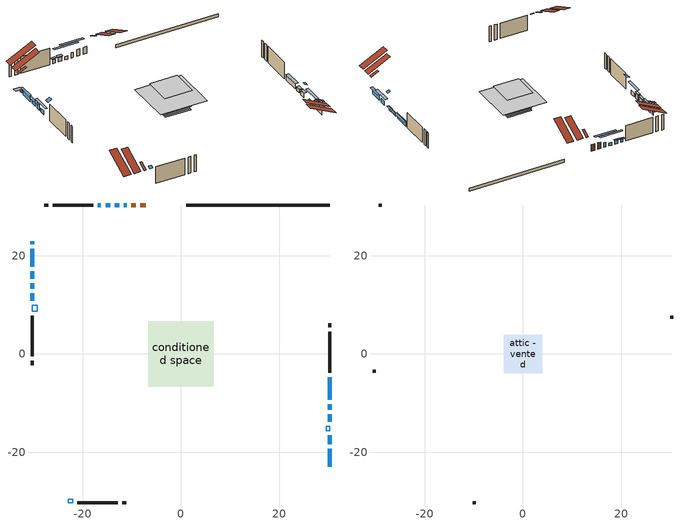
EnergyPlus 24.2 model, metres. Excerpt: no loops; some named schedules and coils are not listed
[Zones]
conditioned space
 floor outside (Floor1 construction): -0.42,-0.42 -0.42,0.42 0.42,0.42 0.42,-0.42 z0.61
 floor outside (Floor2 construction): -0.43,-0.43 -0.43,0.43 0.43,0.43 0.43,-0.43 z0.61
 floor outside (Floor3 construction): -1.06,-1.06 -1.06,1.06 1.06,1.06 1.06,-1.06 z0.61
 floor adiabatic (Floor5 construction): -3.72,-3.72 -3.72,3.72 3.72,3.72 3.72,-3.72 z0.61
 floor adiabatic (AdiabaticFloorConstruction): -6.67,-6.67 -6.67,6.67 6.67,6.67 6.67,-6.67 z3.05
 floor foundation (Slab1 construction): -3.72,-3.72 -3.72,3.72 3.72,3.72 3.72,-3.72 z-0.3
 floor foundation (Slab2 construction): -3.58,-3.58 -3.58,3.58 3.58,3.58 3.58,-3.58 z0
 wall outside (AdiabaticWallConstruction 1): -7.22,30.36 -8.32,30.36 / -9.24,30.36 -10.16,30.36 z0.61:2.64
 wall outside (AdiabaticWallConstruction): -30.36,22.97 -30.36,22.35 / -12.62,30.36 -13.54,30.36 z0.61:1.53; 30.36,-22.97 30.36,-19.31 z0.61:2.64; 30.36,-18.38 30.36,-16.55 / -14.46,30.36 -15.38,30.36 / 30.36,-13.83 30.36,-12.3 z0.61:1.83; -30.36,21.42 -30.36,17.77 z0.61:2.34; -30.36,16.84 -30.36,15.31 / 30.36,-9.28 30.36,-4.71 z0.61:2.08; -30.36,14.38 -30.36,13.26 z0.61:2.29; -30.36,12.34 -30.36,10.86 z0.61:1.78; -11.08,30.36 -11.69,30.36 z0.61:2.14; -16.31,30.36 -16.92,30.36 z0.61:1.68; 30.36,-11.38 30.36,-10.21 z0.61:1.63
 wall outside (Wall1 construction): -17.85,30.36 -26.12,30.36 / -21.17,-30.36 -12.9,-30.36 / -30.36,7.79 -30.36,-0.49 / 30.36,-3.78 30.36,4.49 z0.61:5.49
 wall outside (Wall2 construction): -27.05,30.36 -27.88,30.36 / -11.97,-30.36 -11.14,-30.36 / -30.36,-1.42 -30.36,-2.24 / 30.36,5.42 30.36,6.25 z0.61:5.49
 wall foundation (FoundationWall1 construction): 30.36,30.36 1.1,30.36 z-0.3:0.61
 window (WindowConstruction 13): -30.36,22.96 -30.36,22.35 z0.61:1.52
 window (WindowConstruction 3): 30.36,-22.96 30.36,-19.31 z0.61:2.64
 window (WindowConstruction 4): 30.36,-18.38 30.36,-16.55 z0.61:1.83
 window (WindowConstruction 5): -30.36,21.42 -30.36,17.77 z0.61:2.34
 window (WindowConstruction 6): -30.36,16.84 -30.36,15.31 z0.61:2.08
 window (WindowConstruction 7): -30.36,14.38 -30.36,13.27 z0.61:2.29
 window (WindowConstruction 8): -30.36,12.34 -30.36,10.86 z0.61:1.78
 window (WindowConstruction 9): -11.08,30.36 -11.69,30.36 z0.61:2.13
 window (WindowConstruction 10): -12.62,30.36 -13.54,30.36 z0.61:1.52
 window (WindowConstruction 11): -14.47,30.36 -15.38,30.36 z0.61:1.83
 window (WindowConstruction 12): -16.31,30.36 -16.92,30.36 z0.61:1.68
 window (WindowConstruction): 30.36,-13.83 30.36,-12.31 z0.61:1.83
 window (WindowConstruction 1): 30.36,-11.38 30.36,-10.21 z0.61:1.62
 window (WindowConstruction 2): 30.36,-9.28 30.36,-4.71 z0.61:2.08
 door (Door): -7.23,30.36 -8.32,30.36 z0.61:2.64
 door (Door 1): -9.24,30.36 -10.15,30.36 z0.61:2.64
 ceiling adiabatic (AdiabaticFloorConstruction): 6.67,-6.67 6.67,6.67 -6.67,6.67 -6.67,-6.67 z3.05
 roof outside (Roof2 construction): -4.73,30.36,5.49 -4.73,23.55,8.89 -2.82,23.55,8.89 -2.82,30.36,5.49; -25.46,-30.36,5.49 -25.46,-23.55,8.89 -27.37,-23.55,8.89 -27.37,-30.36,5.49; -30.36,25.46,5.49 -23.55,25.46,8.89 -23.55,27.37,8.89 -30.36,27.37,5.49; 30.36,-25.46,5.49 23.55,-25.46,8.89 23.55,-27.37,8.89 30.36,-27.37,5.49
 roof outside (Roof3 construction): -6.3,30.36,5.49 -6.3,28.07,6.63 -5.66,28.07,6.63 -5.66,30.36,5.49; -23.89,-30.36,5.49 -23.89,-28.07,6.63 -24.53,-28.07,6.63 -24.53,-30.36,5.49; -30.36,23.89,5.49 -28.07,23.89,6.63 -28.07,24.53,6.63 -30.36,24.53,5.49; 30.36,-23.89,5.49 28.07,-23.89,6.63 28.07,-24.53,6.63 30.36,-24.53,5.49
 roof outside (AdiabaticRoofConstruction): -22.1,-30.36,5.49 -22.1,-29.59,5.87 -22.97,-29.59,5.87 -22.97,-30.36,5.49; -30.36,8.71,5.49 -29.27,8.71,6.03 -29.27,9.94,6.03 -30.36,9.94,5.49; 30.36,-14.76,5.49 29.59,-14.76,5.87 29.59,-15.62,5.87 30.36,-15.62,5.49
 skylight (SkylightConstruction): -22.1,-30.36,5.49 -22.1,-29.59,5.87 -22.96,-29.59,5.87 -22.96,-30.36,5.49
 skylight (SkylightConstruction 1): -30.36,8.72,5.49 -29.27,8.72,6.03 -29.27,9.93,6.03 -30.36,9.93,5.49
 skylight (SkylightConstruction 2): 30.36,-14.76,5.49 29.59,-14.76,5.87 29.59,-15.62,5.87 30.36,-15.62,5.49
attic - vented
 floor to conditioned space (Floor4 construction Reversed): -3.9,-3.9 -3.9,3.9 3.9,3.9 3.9,-3.9 z5.49
 wall outside (Wall3 construction): -28.81,30.36 -29.43,30.36 / -10.21,-30.36 -9.59,-30.36 / -30.36,-3.17 -30.36,-3.8 / 30.36,7.18 30.36,7.8 z0.61:5.49
 roof outside (Roof1 construction): -1.89,30.36,5.49 -1.89,22.97,9.18 0.17,22.97,9.18 0.17,30.36,5.49; -28.3,-30.36,5.49 -28.3,-22.97,9.18 -30.36,-22.97,9.18 -30.36,-30.36,5.49; -30.36,28.3,5.49 -22.97,28.3,9.18 -22.97,30.36,9.18 -30.36,30.36,5.49; 30.36,-28.3,5.49 22.97,-28.3,9.18 22.97,-30.36,9.18 30.36,-30.36,5.49
shading: -30.36,22.05 -30.36,23.26 -32.19,23.26 -32.19,22.05 z1.82; 30.36,-19.16 30.36,-23.11 31.12,-23.11 31.12,-19.16 z2.79; 30.36,-14.72 30.36,-20.21 31.12,-20.21 31.12,-14.72 z3.66; -30.36,17.47 -30.36,21.72 -30.97,21.72 -30.97,17.47 z2.64; -30.36,15.01 -30.36,17.14 -30.97,17.14 -30.97,15.01 z2.38; -30.36,12.97 -30.36,14.68 -30.97,14.68 -30.97,12.97 z2.59; -30.36,9.04 -30.36,14.17 -30.97,14.17 -30.97,9.04 z3.61; -14.74,30.36 -8.03,30.36 -8.03,30.97 -14.74,30.97 z5.19; -16.59,30.36 -9.57,30.36 -9.57,30.97 -16.59,30.97 z4.58; -15.68,30.36 -14.17,30.36 -14.17,30.97 -15.68,30.97 z2.13; -17.22,30.36 -16.01,30.36 -16.01,30.97 -17.22,30.97 z1.98; 30.36,-12.16 30.36,-13.98 31.12,-13.98 31.12,-12.16 z1.98; 30.36,-10.06 30.36,-11.53 31.12,-11.53 31.12,-10.06 z1.77; 30.36,-4.56 30.36,-9.43 31.12,-9.43 31.12,-4.56 z2.23
[Building]
Building 1: Terrain=Suburbs
[Site:Location]
Comox AP_BC: Latitude {deg}=49.72; Longitude {deg}=-124.9; Time Zone {hr}=-8; Elevation {m}=26; Keep Site Location Information=Yes
[Site:GroundTemperature:Shallow]
7.68431, 6.60511, 6.51868, 7.03082, 9.08677, 11.1331, 12.9072, 14.0311, 14.1265, 13.2125, 11.4836, 9.50004
[Site:WaterMainsTemperature]
Calculation Method=Schedule; Temperature Schedule=mains temperature schedule
[Material] Roughness=Rough; Thermal Absorptance=0.9
Name | Thickness {m} | Conductivity {W/m-K} | Density {kg/m3} | Specific Heat {J/kg-K} | Solar Absorptance | Visible Absorptance
asphalt or fiberglass shingles | 0.00635 | 0.162714 | 1121.4 | 1465.45 | 0.4 | 0.4
asphalt or fiberglass shingles 1 | 0.00635 | 0.162714 | 1121.4 | 1465.45 | 0.7 | 0.7
ceiling loosefill ins | 0.169333 | 0.0480833 | 16.02 | 1046.75 | 0.7 | 0.7
ceiling stud and cavity | 0.1397 | 0.137261 | 65.682 | 1177.47 | 0.7 | 0.7
concrete 4.0 in. | 0.1016 | 1.803125 | 2242.8 | 837.4 | 0.7 | 0.7
concrete 8.0 in. | 0.2032 | 1.803125 | 2242.8 | 837.4 | 0.7 | 0.7
door material | 0.04445 | 0.053851 | 512.64 | 1214.23 | 0.7 | 0.7
exterior vertical ins | 0.00699535 | 0.029427 | 32.04 | 1214.23 | 0.7 | 0.7
floor covering | 0.0127 | 0.0433444 | 54.468 | 1339.84 | 0.6 | 0.6
floor covering 1 | 0.0127 | 9.015625 | 54.468 | 1339.84 | 0.6 | 0.6
floor rigid ins; roof rigid ins | 0.103632 | 0.029427 | 32.04 | 1214.23 | 0.7 | 0.7
floor rigid ins 1; roof rigid ins 1; wall rigid ins 1 | 0.512978 | 0.029427 | 32.04 | 1214.23 | 0.7 | 0.7
floor stud and cavity | 0.1397 | 0.106895 | 92.3553 | 1139.71 | 0.7 | 0.7
floor stud and cavity 1 | 0.1397 | 0.103818 | 92.3553 | 1139.71 | 0.7 | 0.7
floor stud and cavity 2 | 0.1397 | 0.111398 | 92.3553 | 1139.71 | 0.7 | 0.7
floor stud and cavity 3 | 0.0889 | 0.621767 | 50.32683 | 1063.81 | 0.7 | 0.7
floor stud and cavity 4 | 0.1397 | 1.75129 | 37.0049 | 1207.88 | 0.7 | 0.7
furniture material conditioned space 1 | 0.1524 | 0.115458 | 640.8 | 1214.23 | 0.6 | 0.6
gypsum board | 0.0127 | 0.160291 | 801 | 837.4 | 0.6 | 0.6
gypsum board 1 | 0.0127 | 0.160291 | 801 | 837.4 | 0.7 | 0.7
osb sheathing 0.5 in. | 0.0127 | 0.115458 | 512.64 | 1214.23 | 0.7 | 0.7
osb sheathing 0.75 in. | 0.01905 | 0.115458 | 512.64 | 1214.23 | 0.7 | 0.7
roof stud and cavity | 0.2032 | 0.0707923 | 78.34581 | 1123.46 | 0.7 | 0.7
roof stud and cavity 1 | 0.2032 | 0.075965 | 78.34581 | 1123.46 | 0.7 | 0.7
roof stud and cavity 2 | 0.18415 | 1.78687 | 37.0049 | 1207.88 | 0.6 | 0.6
wall rigid ins | 0.051816 | 0.029427 | 32.04 | 1214.23 | 0.7 | 0.7
wall stud and cavity | 0.1397 | 0.197854 | 139.0536 | 1170.24 | 0.7 | 0.7
wall stud and cavity 1 | 0.1397 | 0.268041 | 139.0536 | 1170.24 | 0.7 | 0.7
wall stud and cavity 2 | 0.0889 | 6.1454 | 50.32683 | 1063.81 | 0.6 | 0.6
wall stud and cavity 3 | 0.0889 | 0.380278 | 52.3479 | 1209.89 | 0.7 | 0.7
wall stud and cavity 4 | 0.0889 | 0.391764 | 83.0341 | 1211.67 | 0.7 | 0.7
wood siding | 0.0254 | 0.102417 | 544.68 | 1172.36 | 0.4 | 0.4
wood siding 1 | 0.00254 | 0.102417 | 544.68 | 1172.36 | 0.4 | 0.4
wood siding 2; wood siding 3 | 0.0254 | 0.102417 | 544.68 | 1172.36 | 0.7 | 0.7
[WindowMaterial:SimpleGlazingSystem]
Name | U-Factor {W/m2-K} | Solar Heat Gain Coefficient
SkylightMaterial | 3.3186 | 0.4787
SkylightMaterial 1 | 2.96656 | 0.4987
WindowMaterial | 2.96562 | 0.59
WindowMaterial 1 | 2.99571 | 0.55
WindowMaterial 10 | 3.02581 | 0.51
WindowMaterial 11 | 2.95256 | 0.58
WindowMaterial 12 | 2.99003 | 0.52
WindowMaterial 13 | 5.8137 | 0.53
WindowMaterial 2 | 2.92871 | 0.66
WindowMaterial 3 | 2.97584 | 0.59
WindowMaterial 4 | 2.95142 | 0.6
WindowMaterial 5 | 2.91963 | 0.62
WindowMaterial 6 | 2.95767 | 0.6
WindowMaterial 7 | 2.96164 | 0.59
WindowMaterial 8 | 2.969594 | 0.58
WindowMaterial 9 | 3.006501 | 0.51
[Construction]
AdiabaticFloorConstruction: floor stud and cavity 4, floor rigid ins 1, osb sheathing 0.75 in., floor covering
AdiabaticRoofConstruction: asphalt or fiberglass shingles 1, roof rigid ins 1, osb sheathing 0.75 in., roof stud and cavity 2
AdiabaticWallConstruction: wood siding 2, wall rigid ins 1, wall stud and cavity 3, gypsum board
AdiabaticWallConstruction 1: wood siding 3, wall rigid ins 1, wall stud and cavity 3, gypsum board
Door; Door 1: door material
Floor1 construction: floor stud and cavity, floor rigid ins, osb sheathing 0.75 in., floor covering
Floor2 construction: floor stud and cavity 1, floor rigid ins, osb sheathing 0.75 in., floor covering
Floor3 construction: floor stud and cavity 2, floor rigid ins, osb sheathing 0.75 in., floor covering
Floor4 construction Reversed: gypsum board, ceiling stud and cavity, ceiling loosefill ins
Floor5 construction: floor stud and cavity 3, floor covering 1
FoundationWall1 construction: concrete 8.0 in., gypsum board 1
furniture construction conditioned space 1: furniture material conditioned space 1
PartitionWallConstruction: gypsum board, wall stud and cavity 4, gypsum board
Roof1 construction: asphalt or fiberglass shingles
Roof2 construction: asphalt or fiberglass shingles, roof rigid ins, osb sheathing 0.75 in., roof stud and cavity, gypsum board
Roof3 construction: asphalt or fiberglass shingles, roof rigid ins, osb sheathing 0.75 in., roof stud and cavity 1, gypsum board
SkylightConstruction; SkylightConstruction 2: SkylightMaterial
SkylightConstruction 1: SkylightMaterial 1
Slab1 construction; Slab2 construction: concrete 4.0 in.
Wall1 construction: wood siding, wall rigid ins, osb sheathing 0.5 in., wall stud and cavity, gypsum board
Wall2 construction: wood siding, wall rigid ins, osb sheathing 0.5 in., wall stud and cavity 1, gypsum board
Wall3 construction: wood siding 1, wall stud and cavity 2
WindowConstruction: WindowMaterial
WindowConstruction 1: WindowMaterial 1
WindowConstruction 10: WindowMaterial 10
WindowConstruction 11: WindowMaterial 11
WindowConstruction 12: WindowMaterial 12
WindowConstruction 13: WindowMaterial 13
WindowConstruction 2: WindowMaterial 2
WindowConstruction 3: WindowMaterial 3
WindowConstruction 4: WindowMaterial 4
WindowConstruction 5: WindowMaterial 5
WindowConstruction 6: WindowMaterial 6
WindowConstruction 7: WindowMaterial 7
WindowConstruction 8: WindowMaterial 8
WindowConstruction 9: WindowMaterial 9
[Zone] Multiplier=1; Part of Total Floor Area=Yes
Name | Volume {m3}
attic - vented | 36.1149
conditioned space | 481.4
[Space]
Name | Zone | Volume {m3}
attic - vented 1 | attic - vented | 36.1149
conditioned space 1 | conditioned space | 481.4
[ZoneInfiltration:EffectiveLeakageArea]
infil attic - vented 1: Zone or Space=attic - vented 1; Schedule=Always On Discrete; Effective Air Leakage Area {cm2}=2612; Stack Coefficient=0.000595998; Wind Coefficient=1.64946e-05
[ZoneMixing]
whole house fan mix: Zone or Space=attic - vented; Schedule=Always On Continuous; Design Flow Rate Calculation Method=Flow/Zone; Design Flow Rate {m3/s}=0; Source Zone or Space=conditioned space
[SurfaceProperty:ExposedFoundationPerimeter] Exposed Perimeter Calculation Method=TotalExposedPerimeter
Name | Total Exposed Perimeter {m}
Slab1 | 29.261
Slab2 | 28.651
[InternalMass] Zone or ZoneList=conditioned space; Space or SpaceList=conditioned space 1
Name | Construction | Surface Area {m2}
furniture mass conditioned space 1 | furniture construction conditioned space 1 | 138.295
partition wall mass | PartitionWallConstruction | 290.435
[Lights]
interior lighting: Zone or ZoneList or Space or SpaceList=conditioned space 1; Schedule=interior lighting schedule; Design Level Calculation Method=LightingLevel; Lighting Level {W}=343.2; Return Air Fraction=0; Fraction Radiant=0.6; Fraction Visible=0.2; Fraction Replaceable=1
[People]
occupants: Zone or ZoneList or Space or SpaceList=conditioned space 1; Number of People Schedule=occupants schedule; Number of People Calculation Method=People; Number of People=3; Fraction Radiant=0.314171; Sensible Heat Fraction=0.56303; Activity Level Schedule=occupants activity schedule; Carbon Dioxide Generation Rate {m3/s-W}=0; Enable ASHRAE 55 Comfort Warnings=No; Mean Radiant Temperature Calculation Type=EnclosureAveraged
[ElectricEquipment] Zone or ZoneList or Space or SpaceList=conditioned space 1; Design Level Calculation Method=EquipmentLevel
Name | Schedule | Design Level {W} | Fraction Latent | Fraction Radiant | Fraction Lost
clothes dryer | clothes dryer schedule | 140.772 | 0.015 | 0.081 | 0.85
clothes washer | clothes washer schedule | 32.1985 | 0.03 | 0.162 | 0.7
cooking range | cooking range schedule | 215.147 | 0.08 | 0.432 | 0.2
dishwasher | dishwasher schedule | 66.8632 | 0.3 | 0.18 | 0.4
fridge | fridge schedule | 72.9452 | 0 | 0.6 | 0
mech vent bath fan 0 | mech vent bath fan 0 schedule | 25.1 | 0 | 0 | 1
mech vent house fan | mech vent house fan schedule | 32.6667 | 0 | 0 | 0.5
mech vent house fan cfis | mech vent house fan cfis schedule | 0 | 0 | 0 | 0
mech vent range fan 0 | mech vent range fan 0 schedule | 57 | 0 | 0 | 1
misc plug loads | misc plug loads schedule | 494.7 | 0.045 | 0.513 | 0.1
whole house fan | Always On Discrete | 0 | 0 | 0 | 1
[OtherEquipment] Zone or ZoneList or Space or SpaceList=conditioned space 1; Design Level Calculation Method=EquipmentLevel
Name | Fuel Type | Schedule | Design Level {W} | Fraction Latent | Fraction Radiant | Fraction Lost
clothes dryer 1 | Electricity | clothes dryer schedule | 0 | 0.015 | 0.081 | 0.85
cooking range 1 | Electricity | cooking range schedule | 0 | 0.08 | 0.432 | 0.2
general water use latent | None | general water use schedule | 62.594 | 1 | 0 | 0
general water use sensible | None | general water use schedule | -61.6891 | 0 | 0.6 | 0
mech vent house fan latent load | None | Always On Discrete | 0 | 1 | 0 | 0
mech vent house fan sensible load | None | Always On Discrete | 0 | 0 | 0 | 0
water heater energy adjustment1 | Electricity | Always On Discrete | 0.01 | 0 | 0 | 1
[ZoneInfiltration:DesignFlowRate] Zone or ZoneList or Space or SpaceList=conditioned space 1; Schedule=Always On Discrete; Design Flow Rate Calculation Method=Flow/Zone; Design Flow Rate {m3/s}=0
infil flow; natural vent flow; whole house fan flow
[ZoneControl:Thermostat]
conditioned space Thermostat: Zone or ZoneList=conditioned space; Control Type Schedule=conditioned space Thermostat Schedule; Control 1=conditioned space temperature setpoint; Temperature Difference Between Cutout And Setpoint {deltaC}=0
[ThermostatSetpoint:DualSetpoint]
conditioned space temperature setpoint: Heating Setpoint Temperature Schedule=heating setpoint; Cooling Setpoint Temperature Schedule=cooling setpoint
[AirLoopHVAC:UnitarySystem]
unit heater unitary system: Control Type=Load; Controlling Zone or Thermostat Location=conditioned space; Dehumidification Control Type=None; Availability Schedule=Always On Discrete; Supply Fan=unit heater supply fan; Fan Placement=BlowThrough; Supply Air Fan Operating Mode Schedule=unit heater auto fan schedule; Heating Coil=unit heater htg coil; DX Heating Coil Sizing Ratio=1; Use DOAS DX Cooling Coil=No; Minimum Supply Air Temperature {C}=2; Latent Load Control=SensibleOnlyLoadControl; Cooling Supply Air Flow Rate Method=None; Heating Supply Air Flow Rate Method=SupplyAirFlowRate; Heating Supply Air Flow Rate {m3/s}=0.00141584; No Load Supply Air Flow Rate Method=SupplyAirFlowRate; No Load Supply Air Flow Rate {m3/s}=0; No Load Supply Air Flow Rate Control Set To Low Speed=Yes; Maximum Supply Air Temperature {C}=48.8889; Maximum Outdoor Dry-Bulb Temperature for Supplemental Heater Operation {C}=21; Ancillary On-Cycle Electric Power {W}=0; Ancillary Off-Cycle Electric Power {W}=0
[Zone equipment]
conditioned space: electric baseboard, unit heater unitary system
[Foundation:Kiva] Initial Indoor Air Temperature {C}=18; Wall Depth Below Slab {m}=0.2032
Name | Wall Height Above Grade {m} | Custom Block Material Name 1 | Custom Block Depth 1 {m} | Custom Block X Position 1 {m} | Custom Block Z Position 1 {m}
Foundation Kiva 1 | 0.609996 | exterior vertical ins | 0.910011 | 0.2159 | 0
Foundation Kiva 2 | 0.1016
[Foundation:Kiva:Settings]
Soil Conductivity {W/m-K}=0.849921; Soil Density {kg/m3}=1842.3; Soil Specific Heat {J/kg-K}=418.7; Ground Solar Absorptivity=0.9; Ground Thermal Absorptivity=0.9; Ground Surface Roughness {m}=0.03; Far-Field Width {m}=40; Deep-Ground Boundary Condition=ZeroFlux; Deep-Ground Depth {m}=40; Minimum Cell Dimension {m}=0.2; Maximum Cell Growth Coefficient=3; Simulation Timestep=Timestep
[Exterior:Lights]
exterior lighting: Schedule=exterior lighting schedule; Design Level {W}=75.6
[EnergyManagementSystem:Sensor] Output:Variable or Output:Meter Index Key=conditioned space
Name | Output:Variable or Output:Meter
conditioned_space_clg_unmet_s | Zone Cooling Setpoint Not Met Time
conditioned_space_htg_unmet_s | Zone Heating Setpoint Not Met Time
fridge_tin_s; tin_s; tin_s_1 | Zone Mean Air Temperature
tout_s | Zone Outdoor Air Drybulb Temperature
win_s | Zone Air Humidity Ratio
[Schedule:Constant]
Name | Hourly Value
Always On Continuous; mech vent house fan schedule; mech vent house fan cfis schedule; Always On Discrete | 1
occupants activity schedule | 117.228
fridge schedule; unit heater auto fan schedule | 0
[Schedule:Week:Daily]
interior lighting schedule Week Rule - Jan1-Jan27: interior lighting schedule day, interior lighting schedule day, interior lighting schedule day, interior lighting schedule day, interior lighting schedule day, interior lighting schedule day, interior lighting schedule day, interior lighting schedule default day, interior lighting schedule default day, interior lighting schedule default day, interior lighting schedule default day, interior lighting schedule default day
interior lighting schedule Week Rule - Jan28-Feb3: interior lighting schedule day, interior lighting schedule day, interior lighting schedule day, interior lighting schedule day, interior lighting schedule day 1, interior lighting schedule day 1, interior lighting schedule day 1, interior lighting schedule default day, interior lighting schedule default day, interior lighting schedule default day, interior lighting schedule default day, interior lighting schedule default day
interior lighting schedule Week Rule - Feb4-Feb24: interior lighting schedule day 1, interior lighting schedule day 1, interior lighting schedule day 1, interior lighting schedule day 1, interior lighting schedule day 1, interior lighting schedule day 1, interior lighting schedule day 1, interior lighting schedule default day, interior lighting schedule default day, interior lighting schedule default day, interior lighting schedule default day, interior lighting schedule default day
interior lighting schedule Week Rule - Feb25-Mar3: interior lighting schedule day 1, interior lighting schedule day 1, interior lighting schedule day 1, interior lighting schedule day 1, interior lighting schedule day 2, interior lighting schedule day 2, interior lighting schedule day 2, interior lighting schedule default day, interior lighting schedule default day, interior lighting schedule default day, interior lighting schedule default day, interior lighting schedule default day
interior lighting schedule Week Rule - Mar4-Mar31: interior lighting schedule day 2, interior lighting schedule day 2, interior lighting schedule day 2, interior lighting schedule day 2, interior lighting schedule day 2, interior lighting schedule day 2, interior lighting schedule day 2, interior lighting schedule default day, interior lighting schedule default day, interior lighting schedule default day, interior lighting schedule default day, interior lighting schedule default day
interior lighting schedule Week Rule - Apr1-Apr28: interior lighting schedule day 3, interior lighting schedule day 3, interior lighting schedule day 3, interior lighting schedule day 3, interior lighting schedule day 3, interior lighting schedule day 3, interior lighting schedule day 3, interior lighting schedule default day, interior lighting schedule default day, interior lighting schedule default day, interior lighting schedule default day, interior lighting schedule default day
interior lighting schedule Week Rule - Apr29-May5: interior lighting schedule day 3, interior lighting schedule day 3, interior lighting schedule day 4, interior lighting schedule day 4, interior lighting schedule day 4, interior lighting schedule day 4, interior lighting schedule day 4, interior lighting schedule default day, interior lighting schedule default day, interior lighting schedule default day, interior lighting schedule default day, interior lighting schedule default day
interior lighting schedule Week Rule - May6-May26: interior lighting schedule day 4, interior lighting schedule day 4, interior lighting schedule day 4, interior lighting schedule day 4, interior lighting schedule day 4, interior lighting schedule day 4, interior lighting schedule day 4, interior lighting schedule default day, interior lighting schedule default day, interior lighting schedule default day, interior lighting schedule default day, interior lighting schedule default day
interior lighting schedule Week Rule - May27-Jun2: interior lighting schedule day 4, interior lighting schedule day 4, interior lighting schedule day 4, interior lighting schedule day 4, interior lighting schedule day 4, interior lighting schedule day 5, interior lighting schedule day 5, interior lighting schedule default day, interior lighting schedule default day, interior lighting schedule default day, interior lighting schedule default day, interior lighting schedule default day
interior lighting schedule Week Rule - Jun3-Jun30: interior lighting schedule day 5, interior lighting schedule day 5, interior lighting schedule day 5, interior lighting schedule day 5, interior lighting schedule day 5, interior lighting schedule day 5, interior lighting schedule day 5, interior lighting schedule default day, interior lighting schedule default day, interior lighting schedule default day, interior lighting schedule default day, interior lighting schedule default day
interior lighting schedule Week Rule - Jul1-Jul28: interior lighting schedule day 6, interior lighting schedule day 6, interior lighting schedule day 6, interior lighting schedule day 6, interior lighting schedule day 6, interior lighting schedule day 6, interior lighting schedule day 6, interior lighting schedule default day, interior lighting schedule default day, interior lighting schedule default day, interior lighting schedule default day, interior lighting schedule default day
interior lighting schedule Week Rule - Jul29-Aug4: interior lighting schedule day 6, interior lighting schedule day 6, interior lighting schedule day 6, interior lighting schedule day 7, interior lighting schedule day 7, interior lighting schedule day 7, interior lighting schedule day 7, interior lighting schedule default day, interior lighting schedule default day, interior lighting schedule default day, interior lighting schedule default day, interior lighting schedule default day
interior lighting schedule Week Rule - Aug5-Aug25: interior lighting schedule day 7, interior lighting schedule day 7, interior lighting schedule day 7, interior lighting schedule day 7, interior lighting schedule day 7, interior lighting schedule day 7, interior lighting schedule day 7, interior lighting schedule default day, interior lighting schedule default day, interior lighting schedule default day, interior lighting schedule default day, interior lighting schedule default day
interior lighting schedule Week Rule - Aug26-Sep1: interior lighting schedule day 7, interior lighting schedule day 7, interior lighting schedule day 7, interior lighting schedule day 7, interior lighting schedule day 7, interior lighting schedule day 7, interior lighting schedule day 8, interior lighting schedule default day, interior lighting schedule default day, interior lighting schedule default day, interior lighting schedule default day, interior lighting schedule default day
interior lighting schedule Week Rule - Sep2-Sep29: interior lighting schedule day 8, interior lighting schedule day 8, interior lighting schedule day 8, interior lighting schedule day 8, interior lighting schedule day 8, interior lighting schedule day 8, interior lighting schedule day 8, interior lighting schedule default day, interior lighting schedule default day, interior lighting schedule default day, interior lighting schedule default day, interior lighting schedule default day
interior lighting schedule Week Rule - Sep30-Oct6: interior lighting schedule day 8, interior lighting schedule day 9, interior lighting schedule day 9, interior lighting schedule day 9, interior lighting schedule day 9, interior lighting schedule day 9, interior lighting schedule day 9, interior lighting schedule default day, interior lighting schedule default day, interior lighting schedule default day, interior lighting schedule default day, interior lighting schedule default day
interior lighting schedule Week Rule - Oct7-Oct27: interior lighting schedule day 9, interior lighting schedule day 9, interior lighting schedule day 9, interior lighting schedule day 9, interior lighting schedule day 9, interior lighting schedule day 9, interior lighting schedule day 9, interior lighting schedule default day, interior lighting schedule default day, interior lighting schedule default day, interior lighting schedule default day, interior lighting schedule default day
interior lighting schedule Week Rule - Oct28-Nov3: interior lighting schedule day 9, interior lighting schedule day 9, interior lighting schedule day 9, interior lighting schedule day 9, interior lighting schedule day 10, interior lighting schedule day 10, interior lighting schedule day 10, interior lighting schedule default day, interior lighting schedule default day, interior lighting schedule default day, interior lighting schedule default day, interior lighting schedule default day
interior lighting schedule Week Rule - Nov4-Nov24: interior lighting schedule day 10, interior lighting schedule day 10, interior lighting schedule day 10, interior lighting schedule day 10, interior lighting schedule day 10, interior lighting schedule day 10, interior lighting schedule day 10, interior lighting schedule default day, interior lighting schedule default day, interior lighting schedule default day, interior lighting schedule default day, interior lighting schedule default day
interior lighting schedule Week Rule - Nov25-Dec1: interior lighting schedule day 10, interior lighting schedule day 10, interior lighting schedule day 10, interior lighting schedule day 10, interior lighting schedule day 10, interior lighting schedule day 10, interior lighting schedule day 11, interior lighting schedule default day, interior lighting schedule default day, interior lighting schedule default day, interior lighting schedule default day, interior lighting schedule default day
interior lighting schedule Week Rule - Dec2-Dec31: interior lighting schedule day 11, interior lighting schedule day 11, interior lighting schedule day 11, interior lighting schedule day 11, interior lighting schedule day 11, interior lighting schedule day 11, interior lighting schedule day 11, interior lighting schedule default day, interior lighting schedule default day, interior lighting schedule default day, interior lighting schedule default day, interior lighting schedule default day
occupants schedule Week Rule - Jan1-Dec31: occupants schedule day, occupants schedule day, occupants schedule day, occupants schedule day, occupants schedule day, occupants schedule day, occupants schedule day, occupants schedule default day, occupants schedule default day, occupants schedule default day, occupants schedule default day, occupants schedule default day
clothes dryer schedule Week Rule - Jan1-Dec31: clothes dryer schedule day, clothes dryer schedule day, clothes dryer schedule day, clothes dryer schedule day, clothes dryer schedule day, clothes dryer schedule day, clothes dryer schedule day, clothes dryer schedule default day, clothes dryer schedule default day, clothes dryer schedule default day, clothes dryer schedule default day, clothes dryer schedule default day
clothes washer schedule Week Rule - Jan1-Dec31: clothes washer schedule day, clothes washer schedule day, clothes washer schedule day, clothes washer schedule day, clothes washer schedule day, clothes washer schedule day, clothes washer schedule day, clothes washer schedule default day, clothes washer schedule default day, clothes washer schedule default day, clothes washer schedule default day, clothes washer schedule default day
cooking range schedule Week Rule - Jan1-Dec31: cooking range schedule day, cooking range schedule day, cooking range schedule day, cooking range schedule day, cooking range schedule day, cooking range schedule day, cooking range schedule day, cooking range schedule default day, cooking range schedule default day, cooking range schedule default day, cooking range schedule default day, cooking range schedule default day
dishwasher schedule Week Rule - Jan1-Dec31: dishwasher schedule day, dishwasher schedule day, dishwasher schedule day, dishwasher schedule day, dishwasher schedule day, dishwasher schedule day, dishwasher schedule day, dishwasher schedule default day, dishwasher schedule default day, dishwasher schedule default day, dishwasher schedule default day, dishwasher schedule default day
mech vent bath fan 0 schedule Week Rule - Jan1-Dec31: mech vent bath fan 0 schedule day, mech vent bath fan 0 schedule day, mech vent bath fan 0 schedule day, mech vent bath fan 0 schedule day, mech vent bath fan 0 schedule day, mech vent bath fan 0 schedule day, mech vent bath fan 0 schedule day, mech vent bath fan 0 schedule default day, mech vent bath fan 0 schedule default day, mech vent bath fan 0 schedule default day, mech vent bath fan 0 schedule default day, mech vent bath fan 0 schedule default day
mech vent range fan 0 schedule Week Rule - Jan1-Dec31: mech vent range fan 0 schedule day, mech vent range fan 0 schedule day, mech vent range fan 0 schedule day, mech vent range fan 0 schedule day, mech vent range fan 0 schedule day, mech vent range fan 0 schedule day, mech vent range fan 0 schedule day, mech vent range fan 0 schedule default day, mech vent range fan 0 schedule default day, mech vent range fan 0 schedule default day, mech vent range fan 0 schedule default day, mech vent range fan 0 schedule default day
misc plug loads schedule Week Rule - Jan1-Dec31: misc plug loads schedule day, misc plug loads schedule day, misc plug loads schedule day, misc plug loads schedule day, misc plug loads schedule day, misc plug loads schedule day, misc plug loads schedule day, misc plug loads schedule default day, misc plug loads schedule default day, misc plug loads schedule default day, misc plug loads schedule default day, misc plug loads schedule default day
general water use schedule Week Rule - Jan1-Dec31: general water use schedule day, general water use schedule day, general water use schedule day, general water use schedule day, general water use schedule day, general water use schedule day, general water use schedule day, general water use schedule default day, general water use schedule default day, general water use schedule default day, general water use schedule default day, general water use schedule default day
exterior lighting schedule Week Rule - Jan1-Jan27: exterior lighting schedule day, exterior lighting schedule day, exterior lighting schedule day, exterior lighting schedule day, exterior lighting schedule day, exterior lighting schedule day, exterior lighting schedule day, exterior lighting schedule default day, exterior lighting schedule default day, exterior lighting schedule default day, exterior lighting schedule default day, exterior lighting schedule default day
[Schedule:Year]
interior lighting schedule: interior lighting schedule Week Rule - Jan1-Jan27, 1, 1, 1, 27, interior lighting schedule Week Rule - Jan28-Feb3, 1, 28, 2, 3, interior lighting schedule Week Rule - Feb4-Feb24, 2, 4, 2, 24, interior lighting schedule Week Rule - Feb25-Mar3, 2, 25, 3, 3, interior lighting schedule Week Rule - Mar4-Mar31, 3, 4, 3, 31, interior lighting schedule Week Rule - Apr1-Apr28, 4, 1, 4, 28, interior lighting schedule Week Rule - Apr29-May5, 4, 29, 5, 5, interior lighting schedule Week Rule - May6-May26, 5, 6, 5, 26, interior lighting schedule Week Rule - May27-Jun2, 5, 27, 6, 2, interior lighting schedule Week Rule - Jun3-Jun30, 6, 3, 6, 30, interior lighting schedule Week Rule - Jul1-Jul28, 7, 1, 7, 28, interior lighting schedule Week Rule - Jul29-Aug4, 7, 29, 8, 4, interior lighting schedule Week Rule - Aug5-Aug25, 8, 5, 8, 25, interior lighting schedule Week Rule - Aug26-Sep1, 8, 26, 9, 1, interior lighting schedule Week Rule - Sep2-Sep29, 9, 2, 9, 29, interior lighting schedule Week Rule - Sep30-Oct6, 9, 30, 10, 6, interior lighting schedule Week Rule - Oct7-Oct27, 10, 7, 10, 27, interior lighting schedule Week Rule - Oct28-Nov3, 10, 28, 11, 3, interior lighting schedule Week Rule - Nov4-Nov24, 11, 4, 11, 24, interior lighting schedule Week Rule - Nov25-Dec1, 11, 25, 12, 1, interior lighting schedule Week Rule - Dec2-Dec31, 12, 2, 12, 31
occupants schedule: occupants schedule Week Rule - Jan1-Dec31, 1, 1, 12, 31
clothes dryer schedule: clothes dryer schedule Week Rule - Jan1-Dec31, 1, 1, 12, 31
clothes washer schedule: clothes washer schedule Week Rule - Jan1-Dec31, 1, 1, 12, 31
cooking range schedule: cooking range schedule Week Rule - Jan1-Dec31, 1, 1, 12, 31
dishwasher schedule: dishwasher schedule Week Rule - Jan1-Dec31, 1, 1, 12, 31
mech vent bath fan 0 schedule: mech vent bath fan 0 schedule Week Rule - Jan1-Dec31, 1, 1, 12, 31
mech vent range fan 0 schedule: mech vent range fan 0 schedule Week Rule - Jan1-Dec31, 1, 1, 12, 31
misc plug loads schedule: misc plug loads schedule Week Rule - Jan1-Dec31, 1, 1, 12, 31
general water use schedule: general water use schedule Week Rule - Jan1-Dec31, 1, 1, 12, 31
exterior lighting schedule: exterior lighting schedule Week Rule - Jan1-Jan27, 1, 1, 1, 27, exterior lighting schedule Week Rule - Jan28-Feb3, 1, 28, 2, 3, exterior lighting schedule Week Rule - Feb4-Feb24, 2, 4, 2, 24, exterior lighting schedule Week Rule - Feb25-Mar3, 2, 25, 3, 3, exterior lighting schedule Week Rule - Mar4-Mar31, 3, 4, 3, 31, exterior lighting schedule Week Rule - Apr1-Apr28, 4, 1, 4, 28, exterior lighting schedule Week Rule - Apr29-May5, 4, 29, 5, 5, exterior lighting schedule Week Rule - May6-May26, 5, 6, 5, 26, exterior lighting schedule Week Rule - May27-Jun2, 5, 27, 6, 2, exterior lighting schedule Week Rule - Jun3-Jun30, 6, 3, 6, 30, exterior lighting schedule Week Rule - Jul1-Jul28, 7, 1, 7, 28, exterior lighting schedule Week Rule - Jul29-Aug4, 7, 29, 8, 4, exterior lighting schedule Week Rule - Aug5-Aug25, 8, 5, 8, 25, exterior lighting schedule Week Rule - Aug26-Sep1, 8, 26, 9, 1, exterior lighting schedule Week Rule - Sep2-Sep29, 9, 2, 9, 29, exterior lighting schedule Week Rule - Sep30-Oct6, 9, 30, 10, 6, exterior lighting schedule Week Rule - Oct7-Oct27, 10, 7, 10, 27, exterior lighting schedule Week Rule - Oct28-Nov3, 10, 28, 11, 3, exterior lighting schedule Week Rule - Nov4-Nov24, 11, 4, 11, 24, exterior lighting schedule Week Rule - Nov25-Dec1, 11, 25, 12, 1, exterior lighting schedule Week Rule - Dec2-Dec31, 12, 2, 12, 31
[Schedule:Compact]
conditioned space Thermostat Schedule: Through: 12/31, For: AllDays, Until: 24:00, 4
mains temperature schedule: Through: 01/01, For: AllDays, Until: 24:00, 11.0622, Through: 01/02, For: AllDays, Until: 24:00, 11.025, Through: 01/03, For: AllDays, Until: 24:00, 10.9883, Through: 01/04, For: AllDays, Until: 24:00, 10.9522, Through: 01/05, For: AllDays, Until: 24:00, 10.9172, Through: 01/06, For: AllDays, Until: 24:00, 10.8828, Through: 01/07, For: AllDays, Until: 24:00, 10.8494, Through: 01/08, For: AllDays, Until: 24:00, 10.8167, Through: 01/09, For: AllDays, Until: 24:00, 10.7844, Through: 01/10, For: AllDays, Until: 24:00, 10.7533, Through: 01/11, For: AllDays, Until: 24:00, 10.7228, Through: 01/12, For: AllDays, Until: 24:00, 10.6933, Through: 01/13, For: AllDays, Until: 24:00, 10.6644, Through: 01/14, For: AllDays, Until: 24:00, 10.6367, Through: 01/15, For: AllDays, Until: 24:00, 10.6094, Through: 01/16, For: AllDays, Until: 24:00, 10.5833, Through: 01/17, For: AllDays, Until: 24:00, 10.5578, Through: 01/18, For: AllDays, Until: 24:00, 10.5333, Through: 01/19, For: AllDays, Until: 24:00, 10.51, Through: 01/20, For: AllDays, Until: 24:00, 10.4872, Through: 01/21, For: AllDays, Until: 24:00, 10.465, Through: 01/22, For: AllDays, Until: 24:00, 10.4439, Through: 01/23, For: AllDays, Until: 24:00, 10.4239, Through: 01/24, For: AllDays, Until: 24:00, 10.405, Through: 01/25, For: AllDays, Until: 24:00, 10.3867, Through: 01/26, For: AllDays, Until: 24:00, 10.3694, Through: 01/27, For: AllDays, Until: 24:00, 10.3528, Through: 01/28, For: AllDays, Until: 24:00, 10.3372, Through: 01/29, For: AllDays, Until: 24:00, 10.3228, Through: 01/30, For: AllDays, Until: 24:00, 10.3094, Through: 01/31, For: AllDays, Until: 24:00, 10.2967, Through: 02/01, For: AllDays, Until: 24:00, 10.285, Through: 02/02, For: AllDays, Until: 24:00, 10.2739, Through: 02/03, For: AllDays, Until: 24:00, 10.2644, Through: 02/04, For: AllDays, Until: 24:00, 10.2556, Through: 02/05, For: AllDays, Until: 24:00, 10.2472, Through: 02/06, For: AllDays, Until: 24:00, 10.2406, Through: 02/07, For: AllDays, Until: 24:00, 10.2344, Through: 02/08, For: AllDays, Until: 24:00, 10.2294, Through: 02/09, For: AllDays, Until: 24:00, 10.225, Through: 02/10, For: AllDays, Until: 24:00, 10.2222, Through: 02/11, For: AllDays, Until: 24:00, 10.22, Through: 02/12, For: AllDays, Until: 24:00, 10.2189, Through: 02/13, For: AllDays, Until: 24:00, 10.2183, Through: 02/14, For: AllDays, Until: 24:00, 10.2194, Through: 02/15, For: AllDays, Until: 24:00, 10.2211, Through: 02/16, For: AllDays, Until: 24:00, 10.2239, Through: 02/17, For: AllDays, Until: 24:00, 10.2272, Through: 02/18, For: AllDays, Until: 24:00, 10.2322, Through: 02/19, For: AllDays, Until: 24:00, 10.2378, Through: 02/20, For: AllDays, Until: 24:00, 10.2439, Through: 02/21, For: AllDays, Until: 24:00, 10.2517, Through: 02/22, For: AllDays, Until: 24:00, 10.26, Through: 02/23, For: AllDays, Until: 24:00, 10.2694, Through: 02/24, For: AllDays, Until: 24:00, 10.28, Through: 02/25, For: AllDays, Until: 24:00, 10.2911, Through: 02/26, For: AllDays, Until: 24:00, 10.3033, Through: 02/27, For: AllDays, Until: 24:00, 10.3167, Through: 02/28, For: AllDays, Until: 24:00, 10.3306, Through: 03/01, For: AllDays, Until: 24:00, 10.3456, Through: 03/02, For: AllDays, Until: 24:00, 10.3617, Through: 03/03, For: AllDays, Until: 24:00, 10.3783, Through: 03/04, For: AllDays, Until: 24:00, 10.3961, Through: 03/05, For: AllDays, Until: 24:00, 10.415, Through: 03/06, For: AllDays, Until: 24:00, 10.435, Through: 03/07, For: AllDays, Until: 24:00, 10.4556, Through: 03/08, For: AllDays, Until: 24:00, 10.4767, Through: 03/09, For: AllDays, Until: 24:00, 10.4989, Through: 03/10, For: AllDays, Until: 24:00, 10.5222, Through: 03/11, For: AllDays, Until: 24:00, 10.5467, Through: 03/12, For: AllDays, Until: 24:00, 10.5717, Through: 03/13, For: AllDays, Until: 24:00, 10.5972, Through: 03/14, For: AllDays, Until: 24:00, 10.6239, Through: 03/15, For: AllDays, Until: 24:00, 10.6517, Through: 03/16, For: AllDays, Until: 24:00, 10.68, Through: 03/17, For: AllDays, Until: 24:00, 10.7089, Through: 03/18, For: AllDays, Until: 24:00, 10.7389, Through: 03/19, For: AllDays, Until: 24:00, 10.77, Through: 03/20, For: AllDays, Until: 24:00, 10.8017, Through: 03/21, For: AllDays, Until: 24:00, 10.8339, Through: 03/22, For: AllDays, Until: 24:00, 10.8672, Through: 03/23, For: AllDays, Until: 24:00, 10.9011, Through: 03/24, For: AllDays, Until: 24:00, 10.9361, Through: 03/25, For: AllDays, Until: 24:00, 10.9717, Through: 03/26, For: AllDays, Until: 24:00, 11.0078, Through: 03/27, For: AllDays, Until: 24:00, 11.045, Through: 03/28, For: AllDays, Until: 24:00, 11.0822, Through: 03/29, For: AllDays, Until: 24:00, 11.1211, Through: 03/30, For: AllDays, Until: 24:00, 11.16, Through: 03/31, For: AllDays, Until: 24:00, 11.2, Through: 04/01, For: AllDays, Until: 24:00, 11.2406, Through: 04/02, For: AllDays, Until: 24:00, 11.2817, Through: 04/03, For: AllDays, Until: 24:00, 11.3233, Through: 04/04, For: AllDays, Until: 24:00, 11.3656, Through: 04/05, For: AllDays, Until: 24:00, 11.4089, Through: 04/06, For: AllDays, Until: 24:00, 11.4522, Through: 04/07, For: AllDays, Until: 24:00, 11.4967, Through: 04/08, For: AllDays, Until: 24:00, 11.5417, Through: 04/09, For: AllDays, Until: 24:00, 11.5872, Through: 04/10, For: AllDays, Until: 24:00, 11.6333, Through: 04/11, For: AllDays, Until: 24:00, 11.6794, Through: 04/12, For: AllDays, Until: 24:00, 11.7267, Through: 04/13, For: AllDays, Until: 24:00, 11.7744, Through: 04/14, For: AllDays, Until: 24:00, 11.8222, Through: 04/15, For: AllDays, Until: 24:00, 11.8711, Through: 04/16, For: AllDays, Until: 24:00, 11.92, Through: 04/17, For: AllDays, Until: 24:00, 11.97, Through: 04/18, For: AllDays, Until: 24:00, 12.02, Through: 04/19, For: AllDays, Until: 24:00, 12.07, Through: 04/20, For: AllDays, Until: 24:00, 12.1211, Through: 04/21, For: AllDays, Until: 24:00, 12.1722, Through: 04/22, For: AllDays, Until: 24:00, 12.2239, Through: 04/23, For: AllDays, Until: 24:00, 12.2761, Through: 04/24, For: AllDays, Until: 24:00, 12.3283, Through: 04/25, For: AllDays, Until: 24:00, 12.3811, Through: 04/26, For: AllDays, Until: 24:00, 12.4339, Through: 04/27, For: AllDays, Until: 24:00, 12.4872, Through: 04/28, For: AllDays, Until: 24:00, 12.5411, Through: 04/29, For: AllDays, Until: 24:00, 12.595, Through: 04/30, For: AllDays, Until: 24:00, 12.6489, Through: 05/01, For: AllDays, Until: 24:00, 12.7033, Through: 05/02, For: AllDays, Until: 24:00, 12.7583, Through: 05/03, For: AllDays, Until: 24:00, 12.8133, Through: 05/04, For: AllDays, Until: 24:00, 12.8683, Through: 05/05, For: AllDays, Until: 24:00, 12.9233, Through: 05/06, For: AllDays, Until: 24:00, 12.9789, Through: 05/07, For: AllDays, Until: 24:00, 13.0344, Through: 05/08, For: AllDays, Until: 24:00, 13.09, Through: 05/09, For: AllDays, Until: 24:00, 13.1461, Through: 05/10, For: AllDays, Until: 24:00, 13.2017, Through: 05/11, For: AllDays, Until: 24:00, 13.2578, Through: 05/12, For: AllDays, Until: 24:00, 13.3139, Through: 05/13, For: AllDays, Until: 24:00, 13.37, Through: 05/14, For: AllDays, Until: 24:00, 13.4261, Through: 05/15, For: AllDays, Until: 24:00, 13.4822, Through: 05/16, For: AllDays, Until: 24:00, 13.5389, Through: 05/17, For: AllDays, Until: 24:00, 13.595, Through: 05/18, For: AllDays, Until: 24:00, 13.6511, Through: 05/19, For: AllDays, Until: 24:00, 13.7072, Through: 05/20, For: AllDays, Until: 24:00, 13.7628, Through: 05/21, For: AllDays, Until: 24:00, 13.8189, Through: 05/22, For: AllDays, Until: 24:00, 13.875, Through: 05/23, For: AllDays, Until: 24:00, 13.9306, Through: 05/24, For: AllDays, Until: 24:00, 13.9861, Through: 05/25, For: AllDays, Until: 24:00, 14.0417, Through: 05/26, For: AllDays, Until: 24:00, 14.0967, Through: 05/27, For: AllDays, Until: 24:00, 14.1517, Through: 05/28, For: AllDays, Until: 24:00, 14.2067, Through: 05/29, For: AllDays, Until: 24:00, 14.2611, Through: 05/30, For: AllDays, Until: 24:00, 14.3156, Through: 05/31, For: AllDays, Until: 24:00, 14.37, Through: 06/01, For: AllDays, Until: 24:00, 14.4239, Through: 06/02, For: AllDays, Until: 24:00, 14.4778, Through: 06/03, For: AllDays, Until: 24:00, 14.5311, Through: 06/04, For: AllDays, Until: 24:00, 14.5839, Through: 06/05, For: AllDays, Until: 24:00, 14.6367, Through: 06/06, For: AllDays, Until: 24:00, 14.6889, Through: 06/07, For: AllDays, Until: 24:00, 14.7411, Through: 06/08, For: AllDays, Until: 24:00, 14.7928, Through: 06/09, For: AllDays, Until: 24:00, 14.8439, Through: 06/10, For: AllDays, Until: 24:00, 14.895, Through: 06/11, For: AllDays, Until: 24:00, 14.9456, Through: 06/12, For: AllDays, Until: 24:00, 14.9956, Through: 06/13, For: AllDays, Until: 24:00, 15.045, Through: 06/14, For: AllDays, Until: 24:00, 15.0939, Through: 06/15, For: AllDays, Until: 24:00, 15.1428, Through: 06/16, For: AllDays, Until: 24:00, 15.1906, Through: 06/17, For: AllDays, Until: 24:00, 15.2383, Through: 06/18, For: AllDays, Until: 24:00, 15.2856, Through: 06/19, For: AllDays, Until: 24:00, 15.3322, Through: 06/20, For: AllDays, Until: 24:00, 15.3778, Through: 06/21, For: AllDays, Until: 24:00, 15.4233, Through: 06/22, For: AllDays, Until: 24:00, 15.4683, Through: 06/23, For: AllDays, Until: 24:00, 15.5128, Through: 06/24, For: AllDays, Until: 24:00, 15.5561, Through: 06/25, For: AllDays, Until: 24:00, 15.5994, Through: 06/26, For: AllDays, Until: 24:00, 15.6417, Through: 06/27, For: AllDays, Until: 24:00, 15.6839, Through: 06/28, For: AllDays, Until: 24:00, 15.725, Through: 06/29, For: AllDays, Until: 24:00, 15.7656, Through: 06/30, For: AllDays, Until: 24:00, 15.805, Through: 07/01, For: AllDays, Until: 24:00, 15.8444, Through: 07/02, For: AllDays, Until: 24:00, 15.8828, Through: 07/03, For: AllDays, Until: 24:00, 15.9206, Through: 07/04, For: AllDays, Until: 24:00, 15.9572, Through: 07/05, For: AllDays, Until: 24:00, 15.9939, Through: 07/06, For: AllDays, Until: 24:00, 16.0294, Through: 07/07, For: AllDays, Until: 24:00, 16.0639, Through: 07/08, For: AllDays, Until: 24:00, 16.0983, Through: 07/09, For: AllDays, Until: 24:00, 16.1311, Through: 07/10, For: AllDays, Until: 24:00, 16.1639, Through: 07/11, For: AllDays, Until: 24:00, 16.1956, Through: 07/12, For: AllDays, Until: 24:00, 16.2261, Through: 07/13, For: AllDays, Until: 24:00, 16.2561, Through: 07/14, For: AllDays, Until: 24:00, 16.2856, Through: 07/15, For: AllDays, Until: 24:00, 16.3139, Through: 07/16, For: AllDays, Until: 24:00, 16.3417, Through: 07/17, For: AllDays, Until: 24:00, 16.3683, Through: 07/18, For: AllDays, Until: 24:00, 16.3939, Through: 07/19, For: AllDays, Until: 24:00, 16.4189, Through: 07/20, For: AllDays, Until: 24:00, 16.4433, Through: 07/21, For: AllDays, Until: 24:00, 16.4661, Through: 07/22, For: AllDays, Until: 24:00, 16.4889, Through: 07/23, For: AllDays, Until: 24:00, 16.51, Through: 07/24, For: AllDays, Until: 24:00, 16.5306, Through: 07/25, For: AllDays, Until: 24:00, 16.5506, Through: 07/26, For: AllDays, Until: 24:00, 16.5694, Through: 07/27, For: AllDays, Until: 24:00, 16.5872, Through: 07/28, For: AllDays, Until: 24:00, 16.6039, Through: 07/29, For: AllDays, Until: 24:00, 16.62, Through: 07/30, For: AllDays, Until: 24:00, 16.635, Through: 07/31, For: AllDays, Until: 24:00, 16.6494, Through: 08/01, For: AllDays, Until: 24:00, 16.6622, Through: 08/02, For: AllDays, Until: 24:00, 16.6744, Through: 08/03, For: AllDays, Until: 24:00, 16.6861, Through: 08/04, For: AllDays, Until: 24:00, 16.6961, Through: 08/05, For: AllDays, Until: 24:00, 16.7056, Through: 08/06, For: AllDays, Until: 24:00, 16.7144, Through: 08/07, For: AllDays, Until: 24:00, 16.7217, Through: 08/08, For: AllDays, Until: 24:00, 16.7283, Through: 08/09, For: AllDays, Until: 24:00, 16.7339, Through: 08/10, For: AllDays, Until: 24:00, 16.7383, Through: 08/11, For: AllDays, Until: 24:00, 16.7422, Through: 08/12, For: AllDays, Until: 24:00, 16.745, Through: 08/13, For: AllDays, Until: 24:00, 16.7467, Through: 08/14, For: AllDays, Until: 24:00, 16.7472, Through: 08/15, For: AllDays, Until: 24:00, 16.7472, Through: 08/16, For: AllDays, Until: 24:00, 16.7461, Through: 08/17, For: AllDays, Until: 24:00, 16.7439, Through: 08/18, For: AllDays, Until: 24:00, 16.7406, Through: 08/19, For: AllDays, Until: 24:00, 16.7367, Through: 08/20, For: AllDays, Until: 24:00, 16.7317, Through: 08/21, For: AllDays, Until: 24:00, 16.7256, Through: 08/22, For: AllDays, Until: 24:00, 16.7189, Through: 08/23, For: AllDays, Until: 24:00, 16.7106, Through: 08/24, For: AllDays, Until: 24:00, 16.7017, Through: 08/25, For: AllDays, Until: 24:00, 16.6922, Through: 08/26, For: AllDays, Until: 24:00, 16.6811, Through: 08/27, For: AllDays, Until: 24:00, 16.6694, Through: 08/28, For: AllDays, Until: 24:00, 16.6567, Through: 08/29, For: AllDays, Until: 24:00, 16.6433, Through: 08/30, For: AllDays, Until: 24:00, 16.6289, Through: 08/31, For: AllDays, Until: 24:00, 16.6133, Through: 09/01, For: AllDays, Until: 24:00, 16.5967, Through: 09/02, For: AllDays, Until: 24:00, 16.5794, Through: 09/03, For: AllDays, Until: 24:00, 16.5611, Through: 09/04, For: AllDays, Until: 24:00, 16.5422, Through: 09/05, For: AllDays, Until: 24:00, 16.5222, Through: 09/06, For: AllDays, Until: 24:00, 16.5011, Through: 09/07, For: AllDays, Until: 24:00, 16.4794, Through: 09/08, For: AllDays, Until: 24:00, 16.4567, Through: 09/09, For: AllDays, Until: 24:00, 16.4328, Through: 09/10, For: AllDays, Until: 24:00, 16.4083, Through: 09/11, For: AllDays, Until: 24:00, 16.3833, Through: 09/12, For: AllDays, Until: 24:00, 16.3567, Through: 09/13, For: AllDays, Until: 24:00, 16.33, Through: 09/14, For: AllDays, Until: 24:00, 16.3017, Through: 09/15, For: AllDays, Until: 24:00, 16.2733, Through: 09/16, For: AllDays, Until: 24:00, 16.2433, Through: 09/17, For: AllDays, Until: 24:00, 16.2133, Through: 09/18, For: AllDays, Until: 24:00, 16.1822, Through: 09/19, For: AllDays, Until: 24:00, 16.15, Through: 09/20, For: AllDays, Until: 24:00, 16.1172, Through: 09/21, For: AllDays, Until: 24:00, 16.0839, Through: 09/22, For: AllDays, Until: 24:00, 16.0494, Through: 09/23, For: AllDays, Until: 24:00, 16.0144, Through: 09/24, For: AllDays, Until: 24:00, 15.9783, Through: 09/25, For: AllDays, Until: 24:00, 15.9417, Through: 09/26, For: AllDays, Until: 24:00, 15.9044, Through: 09/27, For: AllDays, Until: 24:00, 15.8667, Through: 09/28, For: AllDays, Until: 24:00, 15.8278, Through: 09/29, For: AllDays, Until: 24:00, 15.7883, Through: 09/30, For: AllDays, Until: 24:00, 15.7483, Through: 10/01, For: AllDays, Until: 24:00, 15.7072, Through: 10/02, For: AllDays, Until: 24:00, 15.6661, Through: 10/03, For: AllDays, Until: 24:00, 15.6239, Through: 10/04, For: AllDays, Until: 24:00, 15.5811, Through: 10/05, For: AllDays, Until: 24:00, 15.5378, Through: 10/06, For: AllDays, Until: 24:00, 15.4939, Through: 10/07, For: AllDays, Until: 24:00, 15.4494, Through: 10/08, For: AllDays, Until: 24:00, 15.4039, Through: 10/09, For: AllDays, Until: 24:00, 15.3583, Through: 10/10, For: AllDays, Until: 24:00, 15.3122, Through: 10/11, For: AllDays, Until: 24:00, 15.2656, Through: 10/12, For: AllDays, Until: 24:00, 15.2183, Through: 10/13, For: AllDays, Until: 24:00, 15.17, Through: 10/14, For: AllDays, Until: 24:00, 15.1217, Through: 10/15, For: AllDays, Until: 24:00, 15.0733, Through: 10/16, For: AllDays, Until: 24:00, 15.0239, Through: 10/17, For: AllDays, Until: 24:00, 14.9739, Through: 10/18, For: AllDays, Until: 24:00, 14.9239, Through: 10/19, For: AllDays, Until: 24:00, 14.8733, Through: 10/20, For: AllDays, Until: 24:00, 14.8222, Through: 10/21, For: AllDays, Until: 24:00, 14.7706, Through: 10/22, For: AllDays, Until: 24:00, 14.7189, Through: 10/23, For: AllDays, Until: 24:00, 14.6667, Through: 10/24, For: AllDays, Until: 24:00, 14.6144, Through: 10/25, For: AllDays, Until: 24:00, 14.5611, Through: 10/26, For: AllDays, Until: 24:00, 14.5083, Through: 10/27, For: AllDays, Until: 24:00, 14.4544, Through: 10/28, For: AllDays, Until: 24:00, 14.4011, Through: 10/29, For: AllDays, Until: 24:00, 14.3467, Through: 10/30, For: AllDays, Until: 24:00, 14.2928, Through: 10/31, For: AllDays, Until: 24:00, 14.2378, Through: 11/01, For: AllDays, Until: 24:00, 14.1833, Through: 11/02, For: AllDays, Until: 24:00, 14.1283, Through: 11/03, For: AllDays, Until: 24:00, 14.0733, Through: 11/04, For: AllDays, Until: 24:00, 14.0178, Through: 11/05, For: AllDays, Until: 24:00, 13.9622, Through: 11/06, For: AllDays, Until: 24:00, 13.9067, Through: 11/07, For: AllDays, Until: 24:00, 13.8511, Through: 11/08, For: AllDays, Until: 24:00, 13.795, Through: 11/09, For: AllDays, Until: 24:00, 13.7389, Through: 11/10, For: AllDays, Until: 24:00, 13.6828, Through: 11/11, For: AllDays, Until: 24:00, 13.6272, Through: 11/12, For: AllDays, Until: 24:00, 13.5706, Through: 11/13, For: AllDays, Until: 24:00, 13.5144, Through: 11/14, For: AllDays, Until: 24:00, 13.4583, Through: 11/15, For: AllDays, Until: 24:00, 13.4022, Through: 11/16, For: AllDays, Until: 24:00, 13.3461, Through: 11/17, For: AllDays, Until: 24:00, 13.29, Through: 11/18, For: AllDays, Until: 24:00, 13.2339, Through: 11/19, For: AllDays, Until: 24:00, 13.1778, Through: 11/20, For: AllDays, Until: 24:00, 13.1222, Through: 11/21, For: AllDays, Until: 24:00, 13.0661, Through: 11/22, For: AllDays, Until: 24:00, 13.0106, Through: 11/23, For: AllDays, Until: 24:00, 12.955, Through: 11/24, For: AllDays, Until: 24:00, 12.9, Through: 11/25, For: AllDays, Until: 24:00, 12.8444, Through: 11/26, For: AllDays, Until: 24:00, 12.7894, Through: 11/27, For: AllDays, Until: 24:00, 12.735, Through: 11/28, For: AllDays, Until: 24:00, 12.6806, Through: 11/29, For: AllDays, Until: 24:00, 12.6261, Through: 11/30, For: AllDays, Until: 24:00, 12.5717, Through: 12/01, For: AllDays, Until: 24:00, 12.5183, Through: 12/02, For: AllDays, Until: 24:00, 12.4644, Through: 12/03, For: AllDays, Until: 24:00, 12.4111, Through: 12/04, For: AllDays, Until: 24:00, 12.3583, Through: 12/05, For: AllDays, Until: 24:00, 12.3061, Through: 12/06, For: AllDays, Until: 24:00, 12.2539, Through: 12/07, For: AllDays, Until: 24:00, 12.2017, Through: 12/08, For: AllDays, Until: 24:00, 12.1506, Through: 12/09, For: AllDays, Until: 24:00, 12.0994, Through: 12/10, For: AllDays, Until: 24:00, 12.0483, Through: 12/11, For: AllDays, Until: 24:00, 11.9983, Through: 12/12, For: AllDays, Until: 24:00, 11.9483, Through: 12/13, For: AllDays, Until: 24:00, 11.8989, Through: 12/14, For: AllDays, Until: 24:00, 11.85, Through: 12/15, For: AllDays, Until: 24:00, 11.8017, Through: 12/16, For: AllDays, Until: 24:00, 11.7539, Through: 12/17, For: AllDays, Until: 24:00, 11.7067, Through: 12/18, For: AllDays, Until: 24:00, 11.6594, Through: 12/19, For: AllDays, Until: 24:00, 11.6133, Through: 12/20, For: AllDays, Until: 24:00, 11.5678, Through: 12/21, For: AllDays, Until: 24:00, 11.5222, Through: 12/22, For: AllDays, Until: 24:00, 11.4778, Through: 12/23, For: AllDays, Until: 24:00, 11.4339, Through: 12/24, For: AllDays, Until: 24:00, 11.3906, Through: 12/25, For: AllDays, Until: 24:00, 11.3478, Through: 12/26, For: AllDays, Until: 24:00, 11.3056, Through: 12/27, For: AllDays, Until: 24:00, 11.2639, Through: 12/28, For: AllDays, Until: 24:00, 11.2228, Through: 12/29, For: AllDays, Until: 24:00, 11.1828, Through: 12/30, For: AllDays, Until: 24:00, 11.1433, Through: 12/31, For: AllDays, Until: 24:00, 11.1044
